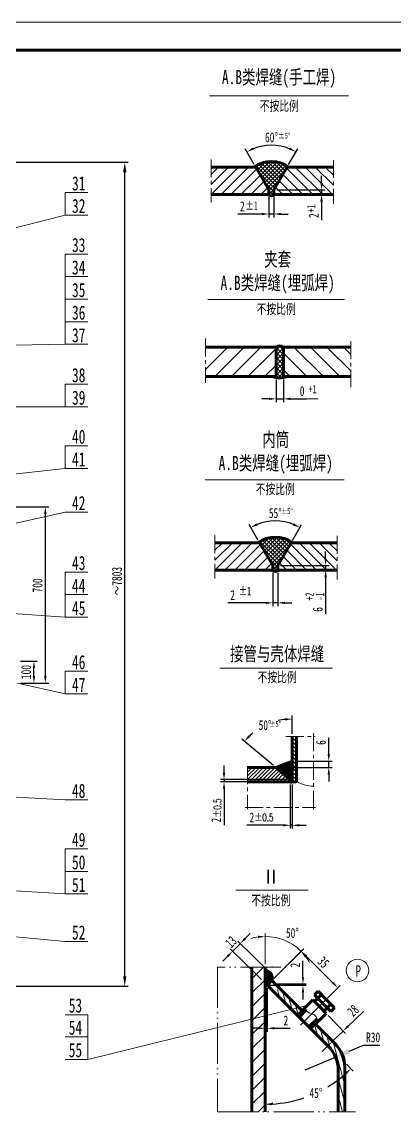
# Model space of a CAD drawing. Header units: millimetres. Extents: x 10132 to 16072, y 1336 to 9746.
# Drawn here: x 12732 to 14056, y 5836 to 9746 of the extents above; entities that cross this region are included whole.
import ezdxf

# ---------------------------------------------------------------- set-up
doc = ezdxf.new("R2010")
doc.units = ezdxf.units.MM
doc.linetypes.add('ACAD_ISO05W100', pattern=[33, 24, -3, 0, -3, 0, -3])
doc.linetypes.add('CENTER', pattern=[50.8, 31.75, -6.35, 6.35, -6.35])
doc.layers.get('DEFPOINTS').update_dxf_attribs({"lineweight": 18})
for name, color, linetype, lineweight in [('双点划线', 5, 'ACAD_ISO05W100', 18), ('点划线', 1, 'CENTER', 15), ('粗实线', 4, 'Continuous', 70), ('细实线', 7, 'Continuous', 18)]:
    doc.layers.add(name, color=color, linetype=linetype, lineweight=lineweight)
doc.styles.get("Standard").update_dxf_attribs({"font": 'SIMFANG.TTF', "width": 0.7, "height": 35})
doc.dimstyles.new('新建', dxfattribs={"dimtxt": 40, "dimasz": 35, "dimexe": 12, "dimexo": 10, "dimgap": 10, "dimtad": 1, "dimtoh": 1, "dimdec": 4, "dimdsep": 46, "dimlunit": 6, "dimtxsty": 'Standard', "dimcen": 1, "dimadec": 0, "dimazin": 0, "dimtfac": 1, "dimtdec": 4, "dimtmove": 0, "dimatfit": 0, "dimfxl": 0, "dimtolj": 1, "dimtzin": 0, "dimarcsym": 0})
doc.dimstyles.new('机械', dxfattribs={"dimtxt": 60, "dimasz": 52, "dimexe": 15, "dimexo": 10, "dimgap": 10, "dimtad": 1, "dimtoh": 1, "dimdec": 4, "dimdsep": 46, "dimlunit": 6, "dimtxsty": 'Standard', "dimcen": 1, "dimadec": 0, "dimazin": 0, "dimtfac": 1, "dimtdec": 4, "dimtmove": 0, "dimatfit": 0, "dimfxl": 0, "dimtolj": 1, "dimtzin": 0, "dimarcsym": 0})
doc.dimstyles.new('机械标注', dxfattribs={"dimtxt": 35, "dimasz": 25, "dimexe": 12, "dimexo": 10, "dimgap": 10, "dimtad": 1, "dimdec": 1, "dimdsep": 46, "dimtxsty": 'Standard', "dimcen": 2.5, "dimadec": 0, "dimazin": 0, "dimtfac": 1, "dimtdec": 1, "dimtmove": 0, "dimatfit": 0, "dimfxl": 0, "dimarcsym": 0})
doc.dimstyles.new('角度标注', dxfattribs={"dimtxt": 35, "dimasz": 25, "dimexe": 12, "dimexo": 10, "dimgap": 10, "dimtad": 1, "dimtih": 1, "dimtoh": 1, "dimdec": 4, "dimdsep": 46, "dimlunit": 6, "dimtxsty": 'Standard', "dimcen": 1, "dimadec": 0, "dimazin": 0, "dimtfac": 1, "dimtdec": 4, "dimtmove": 0, "dimatfit": 0, "dimfxl": 0, "dimtolj": 1, "dimtzin": 0, "dimarcsym": 0})

# ---------------------------------------------------------------- blocks, each defined once
blk = doc.blocks.new('*D1')
at = {"layer": 'DEFPOINTS', "color": 0}
for p in [(13633.8, 8487.8), (13660, 8487.8), (13660, 8409)]:
    blk.add_point(p, dxfattribs=at)
at = {"layer": '细实线', "color": 0, "lineweight": -2}
for p, q in [((13633.8, 8477.8), (13633.8, 8397)), ((13660, 8477.8), (13660, 8397)), ((13608.8, 8409), (13583.8, 8409)), ((13633.8, 8409), (13660, 8409)), ((13685, 8409), (13742.9, 8409))]:
    blk.add_line(p, q, dxfattribs=at)
at = {"layer": '细实线', "color": 0}
for points in [[(13608.8, 8413.1), (13608.8, 8404.8), (13633.8, 8409)], [(13685, 8413.1), (13685, 8404.8), (13660, 8409)]]:
    blk.add_solid(points, dxfattribs=at)
at = {"layer": '细实线', "color": 0, "lineweight": 18, "insert": (13726.4, 8436.5), "char_height": 35, "attachment_point": 5}
blk.add_mtext('\\A1;0', dxfattribs=at)
blk = doc.blocks.new('*D2')
at = {"layer": 'DEFPOINTS', "color": 0}
for p in [(13608.4, 9134.2), (13626.3, 9134.2), (13626.3, 9064.8)]:
    blk.add_point(p, dxfattribs=at)
at = {"layer": '细实线', "color": 0, "lineweight": -2}
for p, q in [((13608.4, 9124.2), (13608.4, 9052.8)), ((13626.3, 9124.2), (13626.3, 9052.8)), ((13583.4, 9064.8), (13497.6, 9064.8)), ((13626.3, 9064.8), (13608.4, 9064.8)), ((13651.3, 9064.8), (13676.3, 9064.8))]:
    blk.add_line(p, q, dxfattribs=at)
at = {"layer": '细实线', "color": 0}
for points in [[(13583.4, 9069), (13583.4, 9060.7), (13608.4, 9064.8)], [(13651.3, 9069), (13651.3, 9060.7), (13626.3, 9064.8)]]:
    blk.add_solid(points, dxfattribs=at)
at = {"layer": '细实线', "color": 0, "lineweight": 18, "insert": (13514.1, 9092.3), "char_height": 35, "attachment_point": 5}
blk.add_mtext('\\A1;2', dxfattribs=at)
blk = doc.blocks.new('*D3')
at = {"layer": 'DEFPOINTS', "color": 0}
for p in [(13626.3, 9150.3), (13626.3, 9134.2), (13795.3, 9134.2)]:
    blk.add_point(p, dxfattribs=at)
at = {"layer": '细实线', "color": 0, "lineweight": -2}
for p, q in [((13795.3, 9175.3), (13795.3, 9200.3)), ((13636.3, 9150.3), (13807.3, 9150.3)), ((13795.3, 9150.3), (13795.3, 9134.2)), ((13636.3, 9134.2), (13807.3, 9134.2)), ((13795.3, 9109.2), (13795.3, 9042.6))]:
    blk.add_line(p, q, dxfattribs=at)
at = {"layer": '细实线', "color": 0}
for points in [[(13791.1, 9175.3), (13799.4, 9175.3), (13795.3, 9150.3)], [(13791.1, 9109.2), (13799.4, 9109.2), (13795.3, 9134.2)]]:
    blk.add_solid(points, dxfattribs=at)
at = {"layer": '细实线', "color": 0, "insert": (13767.8, 9059), "char_height": 35, "attachment_point": 5, "rotation": 90}
blk.add_mtext('2', dxfattribs=at)
blk = doc.blocks.new('*D4')
at = {"layer": 'DEFPOINTS', "color": 0}
for p in [(13647.6, 9306.4), (13561.5, 9231.5), (13673.2, 9231.5), (13608.4, 9150.3), (13626.3, 9150.3)]:
    blk.add_point(p, dxfattribs=at)
at = {"layer": '细实线', "color": 0, "lineweight": -2}
for p, q in [((13556.5, 9240.1), (13524.2, 9296.1)), ((13678.2, 9240.1), (13710.5, 9296.1))]:
    blk.add_line(p, q, dxfattribs=at)
blk.add_arc((13617.4, 9134.8), 174.3, 68.2268, 111.7732, dxfattribs=at)
at = {"layer": '细实线', "color": 0}
for points in [[(13554.5, 9292.9), (13550.9, 9300.4), (13530.2, 9285.7)], [(13683.8, 9300.4), (13680.2, 9292.9), (13704.5, 9285.7)]]:
    blk.add_solid(points, dxfattribs=at)
at = {"layer": '细实线', "color": 0, "lineweight": 18, "insert": (13617.4, 9336.6), "char_height": 35, "attachment_point": 5}
blk.add_mtext('\\A1;60%%d', dxfattribs=at)
blk = doc.blocks.new('*D5')
at = {"layer": 'DEFPOINTS', "color": 0}
for p in [(13684.3, 7050.5), (13690.9, 7050.5), (13690.9, 6896)]:
    blk.add_point(p, dxfattribs=at)
at = {"layer": '细实线', "color": 0, "lineweight": -2}
for p, q in [((13684.3, 7040.5), (13684.3, 6884)), ((13690.9, 7040.5), (13690.9, 6884)), ((13659.3, 6896), (13529.6, 6896)), ((13690.9, 6896), (13684.3, 6896)), ((13715.9, 6896), (13740.9, 6896))]:
    blk.add_line(p, q, dxfattribs=at)
at = {"layer": '细实线', "color": 0}
for points in [[(13659.3, 6900.1), (13659.3, 6891.8), (13684.3, 6896)], [(13715.9, 6900.1), (13715.9, 6891.8), (13690.9, 6896)]]:
    blk.add_solid(points, dxfattribs=at)
at = {"layer": '细实线', "color": 0, "lineweight": 18, "insert": (13581.9, 6923.8), "char_height": 35, "attachment_point": 5}
blk.add_mtext('\\A1;2{\\f宋体|b0|i0|c134|p2;\\H0.75x;±\\Ftxt.shx;0.5}', dxfattribs=at)
blk = doc.blocks.new('*D6')
at = {"layer": 'DEFPOINTS', "color": 0}
for p in [(13449.1, 7050.5), (13684.3, 7058), (13684.3, 7050.5)]:
    blk.add_point(p, dxfattribs=at)
at = {"layer": '细实线', "color": 0, "lineweight": -2}
for p, q in [((13449.1, 7083), (13449.1, 7108)), ((13674.3, 7058), (13437.1, 7058)), ((13674.3, 7050.5), (13437.1, 7050.5)), ((13449.1, 7058), (13449.1, 7050.5)), ((13449.1, 7025.5), (13449.1, 6895.8))]:
    blk.add_line(p, q, dxfattribs=at)
at = {"layer": '细实线', "color": 0}
for points in [[(13444.9, 7083), (13453.3, 7083), (13449.1, 7058)], [(13444.9, 7025.5), (13453.3, 7025.5), (13449.1, 7050.5)]]:
    blk.add_solid(points, dxfattribs=at)
at = {"layer": '细实线', "color": 0, "insert": (13421.2, 6948.2), "char_height": 35, "attachment_point": 5, "rotation": 90}
blk.add_mtext('2{\\f宋体|b0|i0|c134|p2;\\H0.75x;±\\Ftxt.shx;0.5}', dxfattribs=at)
blk = doc.blocks.new('*D7')
at = {"layer": 'DEFPOINTS', "color": 0}
for p in [(13627.7, 7263.8), (13690.9, 7210.6), (13632.6, 7101.4), (13684.3, 7058), (13690.9, 7054.4)]:
    blk.add_point(p, dxfattribs=at)
at = {"layer": '细实线', "color": 0, "lineweight": -2}
for p, q in [((13690.9, 7220.6), (13690.9, 7285.1)), ((13624.9, 7107.9), (13512.7, 7202))]:
    blk.add_line(p, q, dxfattribs=at)
for start, end in [(96.4949, 102.8933), (129.173, 133.5051)]:
    blk.add_arc((13690.9, 7052.5), 220.7, start, end, dxfattribs=at)
at = {"layer": '细实线', "color": 0}
for points in [[(13665.7, 7275.9), (13666.2, 7267.5), (13690.9, 7273.1)], [(13542.1, 7209.6), (13536, 7215.4), (13521.9, 7194.3)]]:
    blk.add_solid(points, dxfattribs=at)
at = {"layer": '细实线', "color": 0, "lineweight": 18, "insert": (13594.7, 7251), "char_height": 35, "attachment_point": 5}
blk.add_mtext('\\A1;50°', dxfattribs=at)
blk = doc.blocks.new('*D14')
at = {"layer": 'DEFPOINTS', "color": 0}
for p in [(13640, 7817.2), (13640, 7801), (13809.7, 7801)]:
    blk.add_point(p, dxfattribs=at)
at = {"layer": '细实线', "color": 0, "lineweight": -2}
for p, q in [((13809.7, 7842.2), (13809.7, 7867.2)), ((13650, 7817.2), (13821.7, 7817.2)), ((13650, 7801), (13821.7, 7801)), ((13809.7, 7817.2), (13809.7, 7801)), ((13809.7, 7776), (13809.7, 7645.5))]:
    blk.add_line(p, q, dxfattribs=at)
at = {"layer": '细实线', "color": 0}
for points in [[(13805.6, 7842.2), (13813.9, 7842.2), (13809.7, 7817.2)], [(13805.6, 7776), (13813.9, 7776), (13809.7, 7801)]]:
    blk.add_solid(points, dxfattribs=at)
at = {"layer": '细实线', "color": 0, "insert": (13782.2, 7661.8), "char_height": 35, "attachment_point": 5, "rotation": 90}
blk.add_mtext('6', dxfattribs=at)
blk = doc.blocks.new('*D13')
at = {"layer": 'DEFPOINTS', "color": 0}
for p in [(13622.1, 7801), (13640, 7801), (13640, 7685.2)]:
    blk.add_point(p, dxfattribs=at)
at = {"layer": '细实线', "color": 0, "lineweight": -2}
for p, q in [((13622.1, 7791), (13622.1, 7673.2)), ((13640, 7791), (13640, 7673.2)), ((13597.1, 7685.2), (13463.2, 7685.2)), ((13640, 7685.2), (13622.1, 7685.2)), ((13665, 7685.2), (13690, 7685.2))]:
    blk.add_line(p, q, dxfattribs=at)
at = {"layer": '细实线', "color": 0}
for points in [[(13597.1, 7689.4), (13597.1, 7681), (13622.1, 7685.2)], [(13665, 7689.4), (13665, 7681), (13640, 7685.2)]]:
    blk.add_solid(points, dxfattribs=at)
at = {"layer": '细实线', "color": 0, "lineweight": 18, "insert": (13479.6, 7712.7), "char_height": 35, "attachment_point": 5}
blk.add_mtext('\\A1;2', dxfattribs=at)
blk = doc.blocks.new('*D15')
at = {"layer": 'DEFPOINTS', "color": 0}
for p in [(13661.3, 7973.3), (13575.2, 7898.3), (13686.8, 7898.3), (13622.1, 7817.2), (13640, 7817.2)]:
    blk.add_point(p, dxfattribs=at)
at = {"layer": '细实线', "color": 0, "lineweight": -2}
for p, q in [((13570.2, 7907), (13537.9, 7963)), ((13691.8, 7907), (13724.1, 7963))]:
    blk.add_line(p, q, dxfattribs=at)
blk.add_arc((13631, 7801.7), 174.3, 68.2268, 111.7732, dxfattribs=at)
at = {"layer": '细实线', "color": 0}
for points in [[(13568.2, 7959.7), (13564.6, 7967.2), (13543.9, 7952.6)], [(13697.5, 7967.2), (13693.8, 7959.7), (13718.1, 7952.6)]]:
    blk.add_solid(points, dxfattribs=at)
at = {"layer": '细实线', "color": 0, "lineweight": 18, "insert": (13631, 8003.4), "char_height": 35, "attachment_point": 5}
blk.add_mtext('\\A1;55%%d', dxfattribs=at)
blk = doc.blocks.new('*D16')
at = {"layer": 'DEFPOINTS', "color": 0}
for p in [(13690.9, 7123.4), (13632.6, 7101.4), (13820.8, 7101.4)]:
    blk.add_point(p, dxfattribs=at)
at = {"layer": '细实线', "color": 0, "lineweight": -2}
for p, q in [((13820.8, 7148.4), (13820.8, 7206)), ((13700.9, 7123.4), (13832.8, 7123.4)), ((13820.8, 7101.4), (13820.8, 7123.4)), ((13642.6, 7101.4), (13832.8, 7101.4)), ((13820.8, 7076.4), (13820.8, 7051.4))]:
    blk.add_line(p, q, dxfattribs=at)
at = {"layer": '细实线', "color": 0}
for points in [[(13816.6, 7148.4), (13824.9, 7148.4), (13820.8, 7123.4)], [(13816.6, 7076.4), (13824.9, 7076.4), (13820.8, 7101.4)]]:
    blk.add_solid(points, dxfattribs=at)
at = {"layer": '细实线', "color": 0, "insert": (13793.2, 7189.7), "char_height": 35, "attachment_point": 5, "rotation": 90}
blk.add_mtext('6 ', dxfattribs=at)
blk = doc.blocks.new('*D18')
at = {"layer": 'DEFPOINTS', "color": 0}
for p in [(12347.4, 8025.4), (12716.4, 7400.6), (12814.8, 7400.6)]:
    blk.add_point(p, dxfattribs=at)
at = {"layer": '细实线', "color": 0, "lineweight": -2}
for p, q in [((12357.4, 8025.4), (12826.8, 8025.4)), ((12814.8, 8000.4), (12814.8, 7425.6)), ((12726.4, 7400.6), (12826.8, 7400.6))]:
    blk.add_line(p, q, dxfattribs=at)
at = {"layer": '细实线', "color": 0}
for points in [[(12810.6, 8000.4), (12819, 8000.4), (12814.8, 8025.4)], [(12810.6, 7425.6), (12819, 7425.6), (12814.8, 7400.6)]]:
    blk.add_solid(points, dxfattribs=at)
at = {"layer": '细实线', "color": 0, "insert": (12787.3, 7747), "char_height": 35, "attachment_point": 5, "rotation": 90}
blk.add_mtext('700', dxfattribs=at)
blk = doc.blocks.new('*D32')
at = {"layer": 'DEFPOINTS', "color": 0}
for p in [(11753.3, 9248.2), (13096.8, 9248.2), (12106.7, 6325.2)]:
    blk.add_point(p, dxfattribs=at)
at = {"layer": '细实线', "color": 0, "lineweight": -2}
for p, q in [((11763.3, 9248.2), (13108.8, 9248.2)), ((13096.8, 6360.2), (13096.8, 9213.2)), ((12116.7, 6325.2), (13108.8, 6325.2))]:
    blk.add_line(p, q, dxfattribs=at)
at = {"layer": '细实线', "color": 0}
for points in [[(13090.9, 9213.2), (13102.6, 9213.2), (13096.8, 9248.2)], [(13090.9, 6360.2), (13102.6, 6360.2), (13096.8, 6325.2)]]:
    blk.add_solid(points, dxfattribs=at)
at = {"layer": '细实线', "color": 0, "insert": (13069.3, 7762.2), "char_height": 35, "attachment_point": 5, "rotation": 90}
blk.add_mtext('\\A1;～7803', dxfattribs=at)
blk = doc.blocks.new('*D50')
at = {"layer": 'DEFPOINTS', "color": 0}
for p in [(13594.4, 6328.4), (13614.2, 6333.1), (13729.2, 6333.1)]:
    blk.add_point(p, dxfattribs=at)
at = {"layer": '细实线', "color": 0, "lineweight": -2}
for p, q in [((13729.2, 6358.1), (13729.2, 6415.1)), ((13604.4, 6328.4), (13741.2, 6328.4)), ((13624.2, 6333.1), (13741.2, 6333.1)), ((13729.2, 6328.4), (13729.2, 6333.1)), ((13729.2, 6303.4), (13729.2, 6278.4))]:
    blk.add_line(p, q, dxfattribs=at)
at = {"layer": '细实线', "color": 0}
for points in [[(13725, 6358.1), (13733.3, 6358.1), (13729.2, 6333.1)], [(13725, 6303.4), (13733.3, 6303.4), (13729.2, 6328.4)]]:
    blk.add_solid(points, dxfattribs=at)
at = {"layer": '细实线', "color": 0, "insert": (13701.7, 6399.5), "char_height": 35, "attachment_point": 5, "rotation": 90}
blk.add_mtext('2', dxfattribs=at)
blk = doc.blocks.new('*D55')
at = {"layer": 'DEFPOINTS', "color": 0}
for p in [(13619, 6345), (13853.2, 6319.4), (13748.9, 6215.1)]:
    blk.add_point(p, dxfattribs=at)
at = {"layer": '细实线', "color": 0, "lineweight": -2}
for p, q in [((13626.1, 6352), (13731.8, 6457.7)), ((13741, 6431.6), (13835.5, 6337)), ((13756, 6222.1), (13861.7, 6327.8))]:
    blk.add_line(p, q, dxfattribs=at)
at = {"layer": '细实线', "color": 0}
for points in [[(13743.9, 6434.5), (13738, 6428.6), (13723.3, 6449.2)], [(13838.5, 6340), (13832.6, 6334.1), (13853.2, 6319.4)]]:
    blk.add_solid(points, dxfattribs=at)
at = {"layer": '细实线', "color": 0, "insert": (13801.6, 6409.9), "char_height": 35, "attachment_point": 5, "rotation": 315}
blk.add_mtext('35', dxfattribs=at)
blk = doc.blocks.new('*D54')
at = {"layer": 'DEFPOINTS', "color": 0}
for p in [(13845, 6073.7), (13737.2, 6028.2)]:
    blk.add_point(p, dxfattribs=at)
at = {"layer": '细实线', "color": 0, "lineweight": -2}
for p, q in [((13892.9, 6094), (13944.6, 6115.8)), ((13944.6, 6115.8), (14002, 6115.8)), ((13737.2, 6028.2), (13845, 6073.7))]:
    blk.add_line(p, q, dxfattribs=at)
at = {"layer": '细实线', "color": 0}
blk.add_solid([(13889.5, 6102), (13896.3, 6086), (13845, 6073.7)], dxfattribs=at)
at = {"layer": '细实线', "color": 0, "insert": (13978.3, 6143.3), "char_height": 35, "attachment_point": 5}
blk.add_mtext('\\A1;R30', dxfattribs=at)
blk = doc.blocks.new('*D53')
at = {"layer": 'DEFPOINTS', "color": 0}
for p in [(13594.7, 6392.6), (13628.6, 6303.4), (13876.3, 6055.7), (13706.3, 5920.8), (13594.7, 5879.4)]:
    blk.add_point(p, dxfattribs=at)
at = {"layer": '细实线', "color": 0, "lineweight": -2}
blk.add_line((13883.3, 6048.6), (13908, 6023.9), dxfattribs=at)
for start, end in [(301.1594, 311.6773), (273.3227, 288.6392)]:
    blk.add_arc((13594.7, 6337.3), 431.2, start, end, dxfattribs=at)
at = {"layer": '细实线', "color": 0}
for points in [[(13878.5, 6018.3), (13884.2, 6012.2), (13899.6, 6032.4)], [(13619.8, 5902.7), (13619.6, 5911), (13594.7, 5906.2)]]:
    blk.add_solid(points, dxfattribs=at)
at = {"layer": '细实线', "color": 0, "insert": (13775.1, 5945.7), "char_height": 35, "attachment_point": 5}
blk.add_mtext('45°', dxfattribs=at)
blk = doc.blocks.new('*D52')
at = {"layer": 'DEFPOINTS', "color": 0}
for p in [(13811.7, 6228.2), (13773.1, 6190.9), (13871.7, 6165.8)]:
    blk.add_point(p, dxfattribs=at)
at = {"layer": '细实线', "color": 0, "lineweight": -2}
for p, q in [((13818.7, 6221), (13880.1, 6157.2)), ((13889.8, 6183.2), (13943.8, 6235.3)), ((13780, 6183.7), (13841.4, 6120)), ((13833.1, 6128.6), (13871.7, 6165.8)), ((13815.1, 6111.3), (13797.1, 6093.9))]:
    blk.add_line(p, q, dxfattribs=at)
at = {"layer": '细实线', "color": 0}
for points in [[(13886.9, 6186.2), (13892.6, 6180.2), (13871.7, 6165.8)], [(13812.2, 6114.3), (13818, 6108.3), (13833.1, 6128.6)]]:
    blk.add_solid(points, dxfattribs=at)
at = {"layer": '细实线', "color": 0, "insert": (13907.4, 6238.4), "char_height": 35, "attachment_point": 5, "rotation": 43.9179}
blk.add_mtext('28', dxfattribs=at)
blk = doc.blocks.new('*D49')
at = {"layer": 'DEFPOINTS', "color": 0}
for p in [(13479.8, 6449.2), (13588.9, 6341.5), (13616.2, 6369.1)]:
    blk.add_point(p, dxfattribs=at)
at = {"layer": '细实线', "color": 0, "lineweight": -2}
for p, q in [((13524.7, 6494.6), (13542.3, 6512.4)), ((13581.8, 6348.5), (13471.3, 6457.6)), ((13507.1, 6476.8), (13479.8, 6449.2)), ((13609.1, 6376.1), (13498.6, 6485.3)), ((13462.3, 6431.4), (13444.7, 6413.6))]:
    blk.add_line(p, q, dxfattribs=at)
at = {"layer": '细实线', "color": 0}
for points in [[(13521.7, 6497.6), (13527.7, 6491.7), (13507.1, 6476.8)], [(13459.3, 6434.3), (13465.2, 6428.5), (13479.8, 6449.2)]]:
    blk.add_solid(points, dxfattribs=at)
at = {"layer": '细实线', "color": 0, "insert": (13473.9, 6482.3), "char_height": 35, "attachment_point": 5, "rotation": 45.3599}
blk.add_mtext('13', dxfattribs=at)
blk = doc.blocks.new('*D51')
at = {"layer": 'DEFPOINTS', "color": 0}
for p in [(13594.7, 6328.4), (13602.2, 6328.4), (13594.7, 6175.7)]:
    blk.add_point(p, dxfattribs=at)
at = {"layer": '细实线', "color": 0, "lineweight": -2}
for p, q in [((13594.7, 6318.4), (13594.7, 6163.7)), ((13602.2, 6318.4), (13602.2, 6163.7)), ((13569.7, 6175.7), (13544.7, 6175.7)), ((13594.7, 6175.7), (13602.2, 6175.7)), ((13627.2, 6175.7), (13684.2, 6175.7))]:
    blk.add_line(p, q, dxfattribs=at)
at = {"layer": '细实线', "color": 0}
for points in [[(13569.7, 6179.9), (13569.7, 6171.6), (13594.7, 6175.7)], [(13627.2, 6179.9), (13627.2, 6171.6), (13602.2, 6175.7)]]:
    blk.add_solid(points, dxfattribs=at)
at = {"layer": '细实线', "color": 0, "insert": (13668.6, 6203.2), "char_height": 35, "attachment_point": 5}
blk.add_mtext('2', dxfattribs=at)
blk = doc.blocks.new('*D56')
at = {"layer": 'DEFPOINTS', "color": 0}
for p in [(12716.6, 7478.6), (12774.4, 7478.6), (12716.4, 7400.6)]:
    blk.add_point(p, dxfattribs=at)
at = {"layer": '细实线', "color": 0, "lineweight": -2}
for p, q in [((12726.6, 7478.6), (12786.4, 7478.6)), ((12774.4, 7425.6), (12774.4, 7453.6)), ((12726.4, 7400.6), (12786.4, 7400.6))]:
    blk.add_line(p, q, dxfattribs=at)
at = {"layer": '细实线', "color": 0}
for points in [[(12770.2, 7453.6), (12778.5, 7453.6), (12774.4, 7478.6)], [(12770.2, 7425.6), (12778.5, 7425.6), (12774.4, 7400.6)]]:
    blk.add_solid(points, dxfattribs=at)
at = {"layer": '细实线', "color": 0, "insert": (12746.9, 7439.6), "char_height": 35, "attachment_point": 5, "rotation": 90}
blk.add_mtext('100', dxfattribs=at)

msp = doc.modelspace()

# ---------------------------------------------------------------- hatches: boundary and pattern name
at = {"layer": '细实线'}
h = msp.add_hatch(dxfattribs=at)
h.set_pattern_fill('ANSI31', color=256, scale=200, style=0)
h.set_pattern_definition([(45, (-18183.316, 5018.88), (-17.67767, 17.67767), [])])
h.paths.add_polyline_path([(13561.54736, 9231.47404), (13403.22337, 9231.47404), (13403.22337, 9134.15356), (13608.4043, 9134.15356), (13608.4043, 9150.31545)])
h = msp.add_hatch(dxfattribs=at)
h.set_pattern_fill('ANSI37', color=256, scale=80, style=0)
h.set_pattern_definition([(45, (-18183.316, 5018.879), (-7.0710678, 7.0710678), []), (135, (-18183.316, 5018.879), (-7.0710678, -7.0710678), [])])
h.paths.add_polyline_path([(13673.16293, 9231.47404), (13679.40319, 9231.47404, 0.3174464315), (13555.30711, 9231.47404), (13561.54736, 9231.47404), (13608.4043, 9150.31545), (13608.4043, 9134.15356), (13604.07499, 9134.15356, 0.3749979613), (13630.63531, 9134.15356), (13626.306, 9134.15356), (13626.306, 9150.31545)])
h = msp.add_hatch(dxfattribs=at)
h.set_pattern_fill('ANSI31', color=256, scale=200, angle=90, style=0)
h.set_pattern_definition([(135, (-18183.316, 5018.88), (-17.67767, -17.67767), [])])
h.paths.add_polyline_path([(13673.16293, 9231.47404), (13626.306, 9150.31545), (13626.306, 9134.15356), (13837.08271, 9134.15356), (13837.08271, 9231.47404)])
h = msp.add_hatch(dxfattribs=at)
h.set_pattern_fill('ANSI31', color=256, scale=200, style=0)
h.set_pattern_definition([(45, (-18169.655, 3685.718), (-17.67767, 17.67767), [])])
h.paths.add_polyline_path([(13575.20791, 7898.31335), (13416.88391, 7898.31335), (13416.88391, 7800.99287), (13622.06484, 7800.99287), (13622.06484, 7817.15476)])
h = msp.add_hatch(dxfattribs=at)
h.set_pattern_fill('ANSI37', color=256, scale=80, style=0)
h.set_pattern_definition([(45, (-18169.655, 3685.718), (-7.0710678, 7.0710678), []), (135, (-18169.655, 3685.718), (-7.0710678, -7.0710678), [])])
h.paths.add_polyline_path([(13686.82347, 7898.31335), (13693.06373, 7898.31335, 0.3174464315), (13568.96765, 7898.31335), (13575.20791, 7898.31335), (13622.06484, 7817.15476), (13622.06484, 7800.99287), (13617.73553, 7800.99287, 0.3749979613), (13644.29585, 7800.99287), (13639.96654, 7800.99287), (13639.96654, 7817.15476)])
h = msp.add_hatch(dxfattribs=at)
h.set_pattern_fill('ANSI31', color=256, scale=200, angle=90, style=0)
h.set_pattern_definition([(135, (-18169.655, 3685.718), (-17.67767, -17.67767), [])])
h.paths.add_polyline_path([(13686.82347, 7898.31335), (13639.96654, 7817.15476), (13639.96654, 7800.99287), (13850.74325, 7800.99287), (13850.74325, 7898.31335)])
h = msp.add_hatch(dxfattribs=at)
h.set_pattern_fill('ANSI31', color=256, scale=3, angle=90, style=0)
h.set_pattern_definition([(135, (12696.253, 6585.219), (-6.73519, -6.73519), [])])
h.paths.add_polyline_path([(13706.16294, 7210.58357), (13690.94383, 7210.58357), (13690.94383, 7054.43001), (13690.94383, 7050.50875), (13703.72435, 7050.50875, 0.347227846), (13706.16294, 7052.43441)])
h = msp.add_hatch(dxfattribs=at)
h.set_pattern_fill('ANSI37', color=256, style=0)
h.set_pattern_definition([(45, (12696.253, 6585.219), (-2.245064, 2.245064), []), (135, (12696.253, 6585.219), (-2.245064, -2.245064), [])])
h.paths.add_polyline_path([(13690.94383, 7123.43299), (13632.56757, 7101.43371), (13684.29163, 7058.03207), (13684.29163, 7050.50875), (13682.98068, 7050.50875, 0.3929389533), (13692.25478, 7050.50875), (13690.94383, 7050.50875), (13690.94383, 7054.43001)])
h = msp.add_hatch(dxfattribs=at)
h.set_pattern_fill('ANSI31', color=256, scale=3, style=0)
h.set_pattern_definition([(45, (12696.253, 6585.219), (-6.73519, 6.73519), [])])
h.paths.add_polyline_path([(13684.29163, 7050.50875), (13684.29163, 7058.03207), (13632.56757, 7101.43371), (13532.65791, 7101.43371), (13532.65791, 7050.50875)])
h = msp.add_hatch(dxfattribs=at)
h.set_pattern_fill('ANSI31', color=256, scale=11, style=0)
h.set_pattern_definition([(45, (-8.02, -685.606), (-24.695704, 24.695704), [])])
h.paths.add_polyline_path([(13547.88259, 5878.74348), (13594.68259, 5878.74348), (13594.68259, 6392.17037), (13547.88259, 6392.17037)])
h = msp.add_hatch(dxfattribs=at)
h.set_pattern_fill('ANSI37', color=256, style=0)
h.set_pattern_definition([(45, (6953.5428, 4783.966), (-2.245064, 2.245064), []), (135, (6953.5428, 4783.966), (-2.245064, -2.245064), [])])
h.paths.add_polyline_path([(13619.02889, 6344.96329, 0.5240719637), (13594.68259, 6380.34046), (13594.68259, 6328.41699), (13602.48259, 6328.41699)])
h = msp.add_hatch(dxfattribs=at)
h.set_pattern_fill('ANSI31', color=256, scale=5, angle=60, style=0)
h.set_pattern_definition([(105, (17.537, -325.27), (-15.334072, -4.108752), [])])
h.paths.add_polyline_path([(13644.58542, 6319.40676), (13628.03912, 6302.86046), (13709.71677, 6221.18281), (13726.06688, 6237.9253)])
h.paths.add_polyline_path([(13819.97061, 6110.92897, -0.1989123674), (13854.23912, 6028.19747), (13854.23912, 5878.74348), (13877.63912, 5878.74348), (13877.63912, 6037.89007, 0.1989123674), (13843.37061, 6120.62156), (13773.06988, 6190.92229), (13756.30202, 6174.59756)])
h = msp.add_hatch(dxfattribs=at)
h.set_pattern_fill('ANSI31', color=256, scale=2, angle=30, style=0)
h.set_pattern_definition([(75, (17.5374, -325.2694), (-6.133629, 1.643501), [])])
edge = h.paths.add_edge_path()
edge.add_spline(control_points=[(13740.393, 6241.38579), (13739.11397, 6243.80501), (13737.98681, 6246.39105), (13736.85965, 6248.97709)], knot_values=[0, 0, 0, 0, 8.0059969767, 8.0059969767, 8.0059969767, 8.0059969767], degree=3, periodic=0)
edge.add_line((13736.85965, 6248.97709), (13709.71677, 6221.18281))
edge.add_line((13709.71677, 6221.18281), (13715.25504, 6215.64454))
edge.add_line((13715.25504, 6215.64454), (13740.393, 6241.38579))
edge = h.paths.add_edge_path()
edge.add_spline(control_points=[(13781.88118, 6199.50072), (13781.06928, 6202.75916), (13780.25737, 6206.01759), (13779.233, 6209.06004)], knot_values=[61.2148331713, 61.2148331713, 61.2148331713, 61.2148331713, 70.4161235344, 70.4161235344, 70.4161235344, 70.4161235344], degree=3, periodic=0)
edge.add_line((13779.233, 6209.06004), (13749.94412, 6180.95546))
edge.add_line((13749.94412, 6180.95546), (13756.30202, 6174.59756))
edge.add_line((13756.30202, 6174.59756), (13781.88118, 6199.50072))

# ---------------------------------------------------------------- linework, layer by layer
at = {"layer": '双点划线', "ltscale": 6}
for p, q in [((13425.92807, 6392.17037), (13425.92807, 5878.74348)), ((13651.0497, 6392.17037), (13425.92807, 6392.17037)), ((13425.92807, 5878.74348), (13915.73247, 5878.74348))]:
    msp.add_line(p, q, dxfattribs=at)
at = {"layer": '点划线', "lineweight": 18, "ltscale": 2}
for p, q in [((13403.22337, 9258.25609), (13403.22337, 9105.12883)), ((13837.08271, 9256.12932), (13837.08271, 9100.87529)), ((13383.19878, 8622.70427), (13383.19878, 8465.90686)), ((13898.96637, 8613.10444), (13898.96637, 8449.90713)), ((13416.88391, 7925.09539), (13416.88391, 7771.96814)), ((13850.74325, 7922.96863), (13850.74325, 7767.7146)), ((13669.04973, 7210.58357), (13772.64075, 7210.58357)), ((13766.36193, 7222.65498), (13766.36193, 7006.39493)), ((13532.65791, 7105.65851), (13532.65791, 6952.70969)), ((13766.36193, 6951.85661), (13766.36193, 7006.39493)), ((13524.18674, 6959.29436), (13773.63955, 6959.29436))]:
    msp.add_line(p, q, dxfattribs=at)
at = {"layer": '粗实线', "lineweight": 18, "ltscale": 2}
for p, q in [((13397.26394, 9484.36936), (13890.36646, 9484.36936)), ((13633.79793, 8487.802), (13383.19878, 8487.802)), ((13705.39952, 8487.802), (13660.00593, 8487.802)), ((13898.96637, 8487.802), (13705.39952, 8487.802)), ((13382.62713, 8121.93312), (13875.72966, 8121.93312)), ((13433.70256, 7453.22081), (13834.35708, 7453.22081)), ((13602.48259, 6328.41699), (13594.68259, 6328.41699))]:
    msp.add_line(p, q, dxfattribs=at)
at = {"layer": '粗实线'}
for p, q in [((13403.22337, 9231.47404), (13561.54736, 9231.47404)), ((13608.4043, 9150.31545), (13561.54736, 9231.47404)), ((13626.306, 9150.31545), (13673.16293, 9231.47404)), ((13673.16293, 9231.47404), (13837.08271, 9231.47404)), ((13608.4043, 9134.15356), (13608.4043, 9150.31545)), ((13626.306, 9134.15356), (13626.306, 9150.31545)), ((13403.22337, 9134.15356), (13608.4043, 9134.15356)), ((13626.306, 9134.15356), (13837.08271, 9134.15356)), ((13383.19878, 8592.634), (13588.40435, 8592.634)), ((13588.40435, 8592.634), (13633.79793, 8592.634)), ((13633.79793, 8514.01), (13633.79793, 8592.634)), ((13705.39952, 8592.634), (13660.00593, 8592.634)), ((13660.00593, 8514.01), (13660.00593, 8592.634)), ((13898.96637, 8592.634), (13705.39952, 8592.634)), ((13383.19878, 8487.802), (13588.40435, 8487.802)), ((13588.40435, 8487.802), (13633.79793, 8487.802)), ((13633.79793, 8514.01), (13633.79793, 8487.802)), ((13660.00593, 8514.01), (13660.00593, 8487.802)), ((13660.00593, 8487.802), (13898.96637, 8487.802)), ((13416.88391, 7898.31335), (13575.20791, 7898.31335)), ((13622.06484, 7817.15476), (13575.20791, 7898.31335)), ((13639.96654, 7817.15476), (13686.82347, 7898.31335)), ((13686.82347, 7898.31335), (13850.74325, 7898.31335)), ((13416.88391, 7800.99287), (13622.06484, 7800.99287)), ((13622.06484, 7800.99287), (13622.06484, 7817.15476)), ((13639.96654, 7800.99287), (13639.96654, 7817.15476)), ((13639.96654, 7800.99287), (13850.74325, 7800.99287)), ((13690.94383, 7210.58357), (13690.94383, 7054.43001)), ((13706.16294, 7210.58357), (13706.16294, 7052.43441)), ((13632.56757, 7101.43371), (13690.94383, 7123.43299)), ((13532.65791, 7101.43371), (13632.56757, 7101.43371)), ((13684.29163, 7058.03207), (13632.56757, 7101.43371)), ((13684.29163, 7050.50875), (13532.65791, 7050.50875)), ((13684.29163, 7050.50875), (13684.29163, 7058.03207)), ((13690.94383, 7050.50875), (13690.94383, 7054.43001)), ((13703.72435, 7050.50875), (13690.94383, 7050.50875)), ((13547.88259, 6392.62891), (13547.88259, 5878.74348)), ((13594.68259, 6392.62891), (13594.68259, 5879.38883)), ((13602.48259, 6328.41699), (13619.02889, 6344.96329)), ((13619.02889, 6344.96329), (13726.06688, 6237.9253)), ((13602.48259, 6328.41699), (13819.97061, 6110.92897)), ((13769.9235, 6294.66256), (13783.03471, 6307.75603)), ((13795.20653, 6295.26888), (13782.03317, 6282.33176)), ((13783.01957, 6307.74092), (13812.05376, 6277.95457)), ((13709.71677, 6221.18281), (13752.3666, 6264.85619)), ((13752.3666, 6264.85619), (13764.21336, 6276.8286)), ((13764.12389, 6276.73818), (13787.95434, 6252.47258)), ((13769.9235, 6294.66256), (13798.91202, 6265.14469)), ((13770.15204, 6270.59995), (13782.06503, 6282.29931)), ((13827.88536, 6235.62049), (13798.91202, 6265.14469)), ((13840.89355, 6248.36765), (13812.05376, 6277.95457)), ((13828.72477, 6260.85168), (13815.66043, 6247.83336)), ((13715.25504, 6215.64454), (13740.393, 6241.38579)), ((13756.30202, 6174.59756), (13799.4239, 6216.57983)), ((13811.73914, 6228.15776), (13787.95434, 6252.47258)), ((13799.4239, 6216.57983), (13811.69532, 6228.11656)), ((13804.44132, 6236.31068), (13815.70853, 6247.78364)), ((13827.88488, 6235.62003), (13840.89355, 6248.36765)), ((13749.94412, 6180.95546), (13779.233, 6209.06004)), ((13773.06988, 6190.92229), (13843.37061, 6120.62156)), ((13854.23912, 6028.19747), (13854.23912, 5878.74348)), ((13877.63912, 6037.89007), (13877.63912, 5878.74348))]:
    msp.add_line(p, q, dxfattribs=at)
msp.add_lwpolyline([(10381.69721, 1435.97026), (15971.69721, 1435.97026), (15971.69721, 9645.97026), (10381.69721, 9645.97026)], close=True, dxfattribs=at)
for centre, radius, start, end in [((13617.35515, 9143.59257), 107.5784, 54.77628985, 125.22371015), ((13617.35515, 9149.37053), 20.19699, 228.88811437, 311.11188563), ((13646.68111, 8579.27254), 17.78336, 48.70715953, 133.95594217), ((13647.38459, 8568.71779), 85.1039, 251.95033604, 286.34591186), ((13631.01569, 7810.43187), 107.5784, 54.77628985, 125.22371015), ((13631.01569, 7816.20983), 20.19699, 228.88811437, 311.11188563), ((13687.61773, 7055.49819), 6.81151, 227.09640621, 312.90359379), ((13703.72435, 7053.01565), 2.5069, 270, 346.59370004), ((13594.61468, 6354.22767), 26.11287, 339.21990964, 89.85100303), ((13737.23912, 6028.19747), 117, 360, 45), ((13760.63912, 6037.89007), 117, 360, 45)]:
    msp.add_arc(centre, radius, start, end, dxfattribs=at)
at = {"layer": '粗实线', "lineweight": 18, "ltscale": 2}
msp.add_arc((13766.36193, 7145.42441), 110.77481, 237.08216392, 270, dxfattribs=at)
at = {"layer": '细实线'}
for p, q in [((12885.86793, 9141.25386), (12965.86793, 9141.25386)), ((12885.86793, 9061.25386), (12885.86793, 9141.25386)), ((11742.68249, 8772.03389), (12885.86793, 9061.25386)), ((12885.86793, 9061.25386), (12965.86793, 9061.25386)), ((12885.86793, 8842.7696), (12885.86793, 8922.7696)), ((12885.86793, 8922.7696), (12965.86793, 8922.7696)), ((12885.86793, 8842.7696), (12965.86793, 8842.7696)), ((12885.86793, 8762.7696), (12885.86793, 8842.7696)), ((12885.86793, 8762.7696), (12965.86793, 8762.7696)), ((12885.86793, 8682.7696), (12885.86793, 8762.7696)), ((12885.86793, 8602.7696), (12885.86793, 8682.7696)), ((12885.86793, 8682.7696), (12965.86793, 8682.7696)), ((11709.40654, 8579.01831), (12885.86793, 8602.7696)), ((12885.86793, 8602.7696), (12965.86793, 8602.7696)), ((12885.86793, 8460.91885), (12965.86793, 8460.91885)), ((12885.86793, 8380.91885), (12885.86793, 8460.91885)), ((13742.8708, 8408.9566), (13783.49862, 8408.9566)), ((12301.21112, 8379.90207), (12885.86793, 8380.77765)), ((12885.86793, 8380.91885), (12965.86793, 8380.91885)), ((12885.86793, 8162.4454), (12885.86793, 8242.4454)), ((12885.86793, 8242.4454), (12965.86793, 8242.4454)), ((11726.15566, 8033.65723), (12885.86793, 8162.3042)), ((12885.86793, 8162.4454), (12965.86793, 8162.4454)), ((11741.54722, 7750.07762), (12885.86793, 8007.3438)), ((12885.86793, 8007.3438), (12965.86793, 8007.3438)), ((12885.86793, 7794.48662), (12965.86793, 7794.48662)), ((12885.86793, 7714.48662), (12885.86793, 7794.48662)), ((12885.86793, 7714.34541), (12965.86793, 7714.34541)), ((12885.86793, 7634.34541), (12885.86793, 7714.34541)), ((11908.79741, 7701.59173), (12885.86793, 7634.20421)), ((12885.86793, 7634.34541), (12965.86793, 7634.34541)), ((12885.86793, 7362.61902), (12885.86793, 7442.61902)), ((12885.86793, 7442.61902), (12965.86793, 7442.61902)), ((12716.40654, 7400.58581), (12885.86793, 7362.61902)), ((12885.86793, 7362.61902), (12965.86793, 7362.61902)), ((11711.8554, 7050.53832), (12885.86793, 6985.91284)), ((12885.86793, 6985.91284), (12965.86793, 6985.91284)), ((12885.86793, 6732.55438), (12885.86793, 6812.55438)), ((12885.86793, 6812.55438), (12965.86793, 6812.55438)), ((12885.86793, 6652.41318), (12885.86793, 6732.41318)), ((12885.86793, 6732.41318), (12965.86793, 6732.41318)), ((11871.40714, 6712.61577), (12885.86793, 6652.27198)), ((12885.86793, 6652.41318), (12965.86793, 6652.41318)), ((11754.20436, 6590.66879), (12885.86793, 6483.51178)), ((13594.68259, 6402.62891), (13594.68259, 6513.61965)), ((12885.86793, 6483.51178), (12965.86793, 6483.51178)), ((13626.09995, 6352.03436), (13731.15608, 6457.09048)), ((13744.57049, 6256.87298), (12965.86793, 6065.47699)), ((13771.98888, 6268.72957), (13783.90188, 6280.42893)), ((12965.86793, 6223.9353), (12885.86793, 6223.9353)), ((12965.86793, 6143.9353), (12965.86793, 6222.3936)), ((13802.57093, 6238.14752), (13814.27029, 6250.06052)), ((12965.86793, 6145.47699), (12885.86793, 6145.47699)), ((12965.86793, 6065.47699), (12965.86793, 6143.9353)), ((12965.86793, 6065.47699), (12885.86793, 6065.47699))]:
    msp.add_line(p, q, dxfattribs=at)
at = {"layer": '细实线', "lineweight": 18, "ltscale": 2}
for p, q in [((13391.99379, 8761.62107), (13631.34538, 8761.62107)), ((13631.34538, 8761.62107), (13877.06079, 8761.62107)), ((13383.19878, 8513.49008), (13462.34271, 8592.634)), ((13416.34935, 8487.802), (13521.18135, 8592.634)), ((13475.18799, 8487.802), (13580.01999, 8592.634)), ((13534.02663, 8487.802), (13633.79793, 8587.57331)), ((13633.79793, 8581.68945), (13649.01109, 8596.9026)), ((13634.33759, 8592.07431), (13633.79793, 8592.07431)), ((13660.00593, 8564.65106), (13633.79793, 8590.85906)), ((13633.79793, 8564.03786), (13660.00593, 8590.24586)), ((13660.00593, 8546.99947), (13633.79793, 8573.20747)), ((13633.79793, 8546.38627), (13660.00593, 8572.59427)), ((13660.00593, 8582.30265), (13645.30594, 8597.00265)), ((13658.41649, 8592.634), (13660.00593, 8592.634)), ((13742.73886, 8487.802), (13660.00593, 8570.53493)), ((13801.57749, 8487.802), (13696.74549, 8592.634)), ((13860.41613, 8487.802), (13755.58413, 8592.634)), ((13898.96637, 8508.0904), (13814.42277, 8592.634)), ((13898.96637, 8566.92904), (13873.26141, 8592.634)), ((13592.86526, 8487.802), (13633.79793, 8528.73467)), ((13660.00593, 8529.34788), (13633.79793, 8555.55588)), ((13633.79793, 8528.73467), (13660.00593, 8554.94267)), ((13660.00593, 8511.69629), (13633.79793, 8537.90429)), ((13633.79793, 8511.08308), (13660.00593, 8537.29108)), ((13626.566, 8486.19956), (13628.16845, 8487.802)), ((13634.08848, 8484.65896), (13630.94544, 8487.802)), ((13660.00593, 8494.0447), (13633.79793, 8520.2527)), ((13633.79793, 8493.43149), (13660.00593, 8519.63949)), ((13652.62372, 8483.77532), (13633.79793, 8502.60111)), ((13641.81441, 8483.79638), (13660.00593, 8501.9879)), ((13683.90022, 8487.802), (13660.00593, 8511.69629)), ((13660.26369, 8484.59406), (13663.47163, 8487.802)), ((13667.9216, 8486.12903), (13666.24863, 8487.802)), ((13671.33587, 8487.05379), (13672.49531, 8487.802)), ((13491.57547, 6665.37991), (13656.41795, 6665.37991)), ((13656.41795, 6665.37991), (13747.46465, 6665.37991)), ((13620.23912, 6392.17037), (13619.79437, 6392.61512)), ((13720.6721, 6186.88935), (13819.77708, 6285.78867))]:
    msp.add_line(p, q, dxfattribs=at)
at = {"layer": '细实线'}
msp.add_lwpolyline([(10131.69721, 1335.97026), (16071.69721, 1335.97026), (16071.69721, 9745.97026), (10131.69721, 9745.97026)], close=True, dxfattribs=at)
msp.add_circle((13922.49381, 6380.70355), 40, dxfattribs=at)
for start, end in [(97.91996923, 105.83993845), (45, 90), (29.16006155, 37.08003077)]:
    msp.add_arc((13594.68259, 6320.61699), 181.00266, start, end, dxfattribs=at)
msp.add_spline([(13736.85965, 6248.97709), (13747.36303, 6232.43455), (13772.16025, 6220.83525), (13781.88118, 6199.50072)], degree=3, dxfattribs=at)
at = {"layer": '细实线', "lineweight": 18, "ltscale": 2}
for p in [(13633.79793, 8487.802), (13634.08848, 8484.65896), (13660.00593, 8496.10404), (13660.56587, 8511.13635), (13619.79437, 6392.61512), (13620.23912, 6392.62891), (13620.23912, 6392.62891), (13620.23912, 6392.62891), (13602.48259, 6328.41699), (13602.48259, 6328.41699), (13602.48259, 6328.41699), (13602.48259, 6328.41699), (13620.23912, 5911.06425), (13620.23912, 5911.06425)]:
    msp.add_point(p, dxfattribs=at)
at = {"layer": '细实线'}
for points in [[(13569.45452, 6504.04988), (13570.03002, 6495.73644), (13594.68259, 6501.61965)], [(13735.94273, 6427.01315), (13742.22816, 6432.4847), (13722.6708, 6448.6052)]]:
    msp.add_solid(points, dxfattribs=at)

# ---------------------------------------------------------------- texts
msp.add_text('Ⅱ', height=50, dxfattribs=at).set_placement((13581.49205, 6688.26006))
for s, insert, char_height, width, attachment_point in [('\\PA.B类焊缝(手工焊)', (13644.35526, 9585.68043), 50, 457.8732, 5), ('不按比例', (13645.39428, 9446.61035), 35.333333, 416.3687329, 5), ('31', (12933.30111, 9173.0386), 50, 250.0766, 5), ('32', (12933.30111, 9093.0386), 50, 250.0766, 5), ('{\\f宋体|b0|i0|c134|p2;±1}', (13526.02347, 9094.91834), 30, 17.8672, 4), ('33', (12933.30111, 8954.55434), 50, 250.0766, 5), ('夹套\\PA.B类焊缝(埋弧焊)', (13639.46608, 8855.64538), 50, 457.8731995, 5), ('34', (12933.30111, 8874.55434), 50, 250.0766, 5), ('35', (12933.30111, 8794.55434), 50, 250.0766, 5), ('36', (12933.30111, 8714.55434), 50, 250.0766, 5), ('不按比例', (13634.19064, 8725.58625), 35.333333, 416.3687329, 5), ('37', (12933.30111, 8634.55434), 50, 250.0766, 5), ('38', (12933.30111, 8492.7036), 50, 250.0766, 5), ('{\\f宋体|b0|i0|c134|p2;+1}', (13749.34134, 8443.55862), 30, 17.8672, 4), ('39', (12933.30111, 8412.7036), 50, 250.0766, 5), ('40', (12933.30111, 8274.23014), 50, 250.0766, 5), ('内筒\\PA.B类焊缝(埋弧焊)', (13632.72464, 8216.16879), 50, 457.8731995, 5), ('41', (12933.30111, 8194.23014), 50, 250.0766, 5), ('不按比例', (13630.92501, 8086.5877), 35.333333, 416.3687329, 5), ('42', (12933.30111, 8039.12854), 50, 250.0766, 5), ('43', (12933.30111, 7826.27136), 50, 250.0766, 5), ('44', (12933.30111, 7746.13016), 50, 250.0766, 5), ('{\\f宋体|b0|i0|c134|p2;±1}', (13502.16831, 7727.16082), 30, 17.8672, 4), ('45', (12933.30111, 7666.13016), 50, 250.0766, 5), ('接管与壳体焊缝', (13637.62728, 7501.41212), 50, 386.3419329, 5), ('46', (12933.30111, 7474.40377), 50, 250.0766, 5), ('不按比例', (13637.5189, 7419.62892), 35.333333, 416.3687329, 5), ('47', (12933.30111, 7394.40377), 50, 250.0766, 5), ('48', (12933.30111, 7017.69759), 50, 250.0766, 5), ('49', (12933.30111, 6844.33912), 50, 250.0766, 5), ('50', (12933.30111, 6764.19792), 50, 250.0766, 5), ('51', (12933.30111, 6684.19792), 50, 250.0766, 5), ('不按比例', (13615.06855, 6627.81393), 35.333333, 416.3687329, 5), ('52', (12933.30111, 6515.29652), 50, 250.0766, 5), ('P', (13925.77641, 6379.163), 40, 251.1858, 5), ('53', (12921.66377, 6256.28487), 50, 250.0766, 5), ('54', (12921.66377, 6177.82656), 50, 250.0766, 5), ('55', (12921.66377, 6097.82656), 50, 250.0766, 5)]:
    msp.add_mtext(s, dxfattribs=dict(at, insert=insert, char_height=char_height, width=width, attachment_point=attachment_point))
at = {"layer": '细实线', "lineweight": 18, "ltscale": 2, "char_height": 20, "width": 94.59, "attachment_point": 1}
for insert in [(13641.5828, 9353.00342), (13650.22654, 8020.67068)]:
    msp.add_mtext('{\\f宋体|b0|i0|c134|p2;±5%%d}', dxfattribs=dict(at, insert=insert))
at = {"layer": '细实线', "char_height": 30, "width": 17.8672, "attachment_point": 4, "rotation": 90}
for s, insert in [('+1', (13758.4538, 9070.31997)), ('+2', (13752.51063, 7693.33667)), ('-1', (13789.82411, 7693.33667))]:
    msp.add_mtext(s, dxfattribs=dict(at, insert=insert))
at = {"layer": '细实线', "lineweight": 18, "ltscale": 2, "insert": (13608.66882, 7264.94416), "char_height": 20, "width": 94.59, "attachment_point": 1, "rotation": 0.47227586}
msp.add_mtext('{\\f宋体|b0|i0|c134|p2;±5%%d}', dxfattribs=at)
at = {"layer": '细实线', "insert": (13691.65723, 6513.83823), "char_height": 35, "attachment_point": 5}
msp.add_mtext('\\A1;50°', dxfattribs=at)

# ---------------------------------------------------------------- dimensions: what is measured, and where the dimension line sits
at = {"layer": '细实线', "lineweight": 18, "ltscale": 2}
for base, line1, line2, text, picture, middle in [((13647.61571, 9306.42831), ((13608.4043, 9150.31545), (13561.54736, 9231.47404)), ((13626.306, 9150.31545), (13673.16293, 9231.47404)), '60%%d', '*D4', (13617.35515, 9336.57577)), ((13661.27625, 7973.26762), ((13622.06484, 7817.15476), (13575.20791, 7898.31335)), ((13639.96654, 7817.15476), (13686.82347, 7898.31335)), '55%%d', '*D15', (13631.01569, 8003.41507))]:
    dim = msp.add_angular_dim_2l(base=base, line1=line1, line2=line2, text=text, dimstyle='角度标注', dxfattribs=at)
    dim.commit()
    dim.dimension.update_dxf_attribs({"geometry": picture, "text_midpoint": middle})
at = {"layer": '细实线'}
for base, p1, p2, angle, text, dimstyle, picture, middle, dimtype in [((13096.75254, 9248.15314), (12106.67125, 6325.23004), (11753.28514, 9248.15314), 90, '～7803', '新建', '*D32', (13096.75254, 7762.17053), 160), ((13795.2592, 9134.15356), (13626.306, 9150.31545), (13626.306, 9134.15356), 90, '2', '机械标注', '*D3', (13795.2592, 9058.98852), 160), ((12814.79149, 7400.58581), (12347.40654, 8025.35051), (12716.40654, 7400.58581), 90, '700', '机械标注', '*D18', (12814.79149, 7747.0332), 160), ((13809.74742, 7800.99287), (13639.96654, 7817.15476), (13639.96654, 7800.99287), 90, '6', '机械标注', '*D14', (13809.74742, 7661.79304), 160), ((12774.36948, 7478.60848), (12716.40654, 7400.58581), (12716.57981, 7478.60848), 90, '100', '机械标注', '*D56', (12774.36948, 7439.58804), 160), ((13820.75517, 7101.43371), (13690.94383, 7123.43299), (13632.56757, 7101.43371), 90, '6 ', '机械标注', '*D16', (13820.75517, 7189.71407), 160), ((13449.08661, 7050.50875), (13684.29163, 7058.03207), (13684.29163, 7050.50875), 90, '2{\\f宋体|b0|i0|c134|p2;\\H0.75x;±\\Ftxt.shx;0.5}', '机械标注', '*D6', (13449.08661, 6948.15245), 160), ((13479.84358, 6449.20578), (13616.24085, 6369.10802), (13588.94471, 6341.46677), 225.35991052, '13', '机械标注', '*D49', (13493.49165, 6463.0264), 161), ((13853.19569, 6319.35433), (13619.02889, 6344.96329), (13748.91677, 6215.07541), 315, '35', '机械标注', '*D55', (13782.13101, 6390.41901), 161), ((13729.15816, 6333.06007), (13594.35948, 6328.41699), (13614.16579, 6333.06007), 90, '2', '机械标注', '*D50', (13729.15816, 6399.4925), 160), ((13871.74248, 6165.84394), (13773.06988, 6190.92229), (13811.73914, 6228.15776), 43.91785099, '28', '机械标注', '*D52', (13926.51909, 6218.58953), 161)]:
    dim = msp.add_linear_dim(base=base, p1=p1, p2=p2, angle=angle, text=text, dimstyle=dimstyle, dxfattribs=at)
    dim.commit()
    dim.dimension.update_dxf_attribs({"geometry": picture, "text_midpoint": middle, "dimtype": dimtype})
at = {"layer": '细实线', "lineweight": 18, "ltscale": 2}
for base, p1, p2, text, picture, middle in [((13626.306, 9064.84114), (13608.4043, 9134.15356), (13626.306, 9134.15356), '2', '*D2', (13514.06529, 9064.84114)), ((13660.00593, 8408.9566), (13633.79793, 8487.802), (13660.00593, 8487.802), '0', '*D1', (13726.43837, 8408.9566)), ((13639.96654, 7685.19788), (13622.06484, 7800.99287), (13639.96654, 7800.99287), '2', '*D13', (13479.58317, 7685.19788)), ((13690.94383, 6895.97554), (13684.29163, 7050.50875), (13690.94383, 7050.50875), '2{\\f宋体|b0|i0|c134|p2;\\H0.75x;±\\Ftxt.shx;0.5}', '*D5', (13581.93532, 6895.97554))]:
    dim = msp.add_linear_dim(base=base, p1=p1, p2=p2, text=text, dimstyle='角度标注', dxfattribs=at)
    dim.commit()
    dim.dimension.update_dxf_attribs({"geometry": picture, "text_midpoint": middle, "dimtype": 160})
dim = msp.add_angular_dim_2l(base=(13627.65836, 7263.83841), line1=((13684.29163, 7058.03207), (13632.56757, 7101.43371)), line2=((13690.94383, 7210.58357), (13690.94383, 7054.43001)), dimstyle='角度标注', dxfattribs=at)
dim.commit()
dim.dimension.update_dxf_attribs({"geometry": '*D7', "text_midpoint": (13594.70158, 7251.01368), "dimtype": 162})
at = {"layer": '细实线'}
dim = msp.add_angular_dim_2l(base=(13706.27494, 5920.8415), line1=((13594.68259, 6392.62891), (13594.68259, 5879.38883)), line2=((13876.27259, 6055.71984), (13628.58554, 6303.40688)), dimstyle='机械标注', override={"dimtih": 1, "dimtoh": 1}, dxfattribs=at)
dim.commit()
dim.dimension.update_dxf_attribs({"geometry": '*D53', "text_midpoint": (13775.12917, 5945.72618), "dimtype": 162})
dim = msp.add_linear_dim(base=(13594.68259, 6175.71777), p1=(13602.15948, 6328.41699), p2=(13594.68259, 6328.41699), text='2', dimstyle='机械标注', dxfattribs=at)
dim.commit()
dim.dimension.update_dxf_attribs({"geometry": '*D51', "text_midpoint": (13668.59191, 6175.71777), "dimtype": 160})
dim = msp.add_radius_dim(center=(13737.23912, 6028.19747), mpoint=(13845.01381, 6073.73444), text='R30', dimstyle='机械', dxfattribs=at)
dim.commit()
dim.dimension.update_dxf_attribs({"geometry": '*D54', "text_midpoint": (13978.28873, 6115.80456), "dimtype": 164})

doc.saveas('drawing.dxf')
